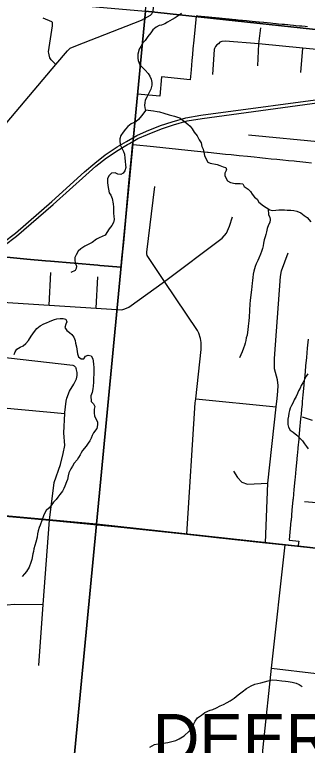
# Model space of a CAD drawing. Extents: x 0 to 34, y 0 to 22.
# Drawn here: x 4.612 to 5.185, y 15.858 to 17.287 of the extents above; entities that cross this region are included whole.
import ezdxf

# ---------------------------------------------------------------- set-up
doc = ezdxf.new("R2010")
doc.units = 0
for name, color, linetype in [('GM_X_City_Street', 7, 'Continuous'), ('GM_X_Corporation', 7, 'Continuous'), ('GM_X_Corporation_Text', 7, 'Continuous'), ('GM_X_County_Road', 7, 'Continuous'), ('GM_X_Minor_River', 7, 'Continuous'), ('GM_X_Section', 7, 'Continuous'), ('GM_X_State_Route', 7, 'Continuous'), ('GM_X_Township_Road', 7, 'Continuous')]:
    doc.layers.add(name, color=color, linetype=linetype)

msp = doc.modelspace()

# ---------------------------------------------------------------- linework, layer by layer
at = {"layer": 'GM_X_City_Street'}
for p, q in [((4.6797, 16.7188), (4.6828, 16.7821)), ((4.7716, 16.7129), (4.7748, 16.774)), ((4.9666, 16.5357), (5.1241, 16.5198))]:
    msp.add_line(p, q, dxfattribs=at)
for points in [[(4.4608, 16.8226), (4.5297, 16.9726), (4.5529, 17.0111), (4.5969, 17.0762), (4.6922, 17.1893), (4.7152, 17.216), (4.7206, 17.2208), (4.7317, 17.2258), (4.8601, 17.2759), (4.8777, 17.2857), (4.8805, 17.2879), (4.8829, 17.2931), (4.8947, 17.4147), (4.8948, 17.4196), (4.8924, 17.4273), (4.8745, 17.4777)], [(4.6922, 17.1893), (4.6836, 17.1979), (4.681, 17.2019), (4.6794, 17.2078), (4.6786, 17.2112), (4.6783, 17.214), (4.6861, 17.2646), (4.6862, 17.2688), (4.6857, 17.2714), (4.6848, 17.2726), (4.6679, 17.2795)], [(4.9492, 16.2709), (4.9656, 16.5273), (4.9666, 16.5357), (4.977, 16.6316), (4.9772, 16.6364), (4.9774, 16.6457), (4.9761, 16.6532), (4.9724, 16.6638), (4.97, 16.6689), (4.9055, 16.7647), (4.8714, 16.8154), (4.8705, 16.8188), (4.8704, 16.8223), (4.8866, 16.9502)], [(4.9055, 16.7647), (5.0183, 16.8494), (5.0265, 16.8591), (5.0329, 16.873), (5.0387, 16.8914)], [(5.1031, 16.2541), (5.1074, 16.3702), (5.1241, 16.5198), (5.1259, 16.536), (5.127, 16.5504), (5.1281, 16.5614), (5.1265, 16.5728), (5.121, 16.5942), (5.1208, 16.6037), (5.1207, 16.6143), (5.1328, 16.7746), (5.1346, 16.7856), (5.1476, 16.8209)], [(4.4692, 16.5288), (4.479, 16.6294), (4.4817, 16.6444), (4.487, 16.6583), (4.4965, 16.674), (4.5079, 16.6919), (4.5148, 16.699), (4.523, 16.7044), (4.5487, 16.7143), (4.5716, 16.7217), (4.5801, 16.7236), (4.5822, 16.7239), (4.5877, 16.7247), (4.6797, 16.7188), (4.7716, 16.7129), (4.822, 16.7097), (4.8278, 16.7114), (4.8354, 16.7146), (4.9055, 16.7647)], [(4.2943, 16.6504), (4.479, 16.6294), (4.7256, 16.6014), (4.7283, 16.6002), (4.7299, 16.5988), (4.7311, 16.5971), (4.7322, 16.5944)], [(4.6594, 16.0139), (4.6677, 16.1332), (4.6802, 16.2985), (4.6894, 16.3715), (4.7017, 16.4073), (4.7071, 16.4287), (4.7098, 16.4442), (4.7082, 16.4686), (4.7098, 16.5065), (4.7099, 16.5084), (4.7124, 16.5307), (4.7139, 16.5364), (4.7193, 16.5503), (4.728, 16.5641), (4.7329, 16.5746), (4.7343, 16.5808), (4.7345, 16.5831), (4.7343, 16.5871), (4.7322, 16.5944)], [(4.4053, 16.4919), (4.4101, 16.529), (4.4105, 16.5305), (4.4117, 16.532), (4.4135, 16.5332), (4.4159, 16.5337), (4.4692, 16.5288), (4.7098, 16.5065)], [(5.0404, 16.394), (5.048, 16.3816), (5.0569, 16.3723), (5.0678, 16.3686), (5.1074, 16.3702)], [(5.1248, 15.6024), (5.1273, 15.6548), (5.1338, 15.7028), (5.1319, 15.7154), (5.1278, 15.7333), (5.1169, 15.77), (5.1005, 15.8252), (5.0989, 15.8352), (5.0982, 15.8419), (5.0981, 15.8476), (5.1001, 15.8669), (5.115, 16.0087), (5.1417, 16.2497)], [(4.2404, 16.1307), (4.2754, 16.1267), (4.2898, 16.1267), (4.3047, 16.1309), (4.3239, 16.1402), (4.357, 16.1583), (4.3696, 16.1622), (4.3878, 16.1628), (4.4476, 16.1575), (4.5335, 16.1498), (4.5463, 16.1468), (4.551, 16.1453), (4.5877, 16.1339), (4.5972, 16.1325), (4.6108, 16.1337), (4.6677, 16.1332)], [(5.115, 16.0087), (5.2031, 15.9981), (5.2335, 15.9944)]]:
    msp.add_lwpolyline(points, dxfattribs=at)
at = {"layer": 'GM_X_Corporation'}
for points in [[(5.1854, 17.2627), (5.1808, 17.2631), (5.1741, 17.2638), (5.1695, 17.2642), (5.1627, 17.2648), (5.1582, 17.2653), (5.1514, 17.2659), (5.1469, 17.2664), (5.1401, 17.267), (5.1356, 17.2675), (5.1288, 17.2681), (5.1243, 17.2686), (5.1175, 17.2692), (5.113, 17.2697), (5.0999, 17.2709), (5.0995, 17.271), (5.0905, 17.2719), (5.0901, 17.2719), (5.0773, 17.2731), (5.0712, 17.2737), (5.0661, 17.2742), (5.0581, 17.275), (5.0547, 17.2753), (5.0449, 17.2762), (5.0434, 17.2764), (5.032, 17.2775), (5.0317, 17.2775), (5.0185, 17.2787), (5.0123, 17.2793), (5.0053, 17.28), (4.9844, 17.2819), (4.9705, 17.2833), (4.9673, 17.2836), (4.9653, 17.2634), (4.9628, 17.2369), (4.9611, 17.2197), (4.9601, 17.2084), (4.959, 17.1971), (4.9572, 17.1786), (4.9553, 17.1593), (4.8995, 17.1646), (4.8959, 17.1269), (4.8522, 17.1312), (4.8518, 17.1282), (4.8447, 17.0549), (4.8437, 17.0437), (4.8426, 17.0323), (4.8411, 17.0162), (4.8356, 16.957), (4.8329, 16.9278), (4.8302, 16.8986), (4.8275, 16.8693), (4.8247, 16.8401), (4.822, 16.8109), (4.8207, 16.7963), (4.8204, 16.7925), (4.7788, 16.7961), (4.7746, 16.7965), (4.7284, 16.8005), (4.6822, 16.8046), (4.6722, 16.8055), (4.6354, 16.8087), (4.5897, 16.8127)], [(4.5897, 16.8127), (4.6354, 16.8087), (4.6722, 16.8055), (4.6822, 16.8046), (4.7284, 16.8005), (4.7746, 16.7965), (4.7788, 16.7961), (4.8204, 16.7925), (4.8207, 16.7963), (4.822, 16.8109), (4.8247, 16.8401), (4.8275, 16.8693), (4.8302, 16.8986), (4.8329, 16.9278), (4.8356, 16.957), (4.8411, 17.0162), (4.8426, 17.0323), (4.8437, 17.0329), (4.8836, 17.0287), (4.9017, 17.0268), (4.9633, 17.0203), (4.9892, 17.0177), (4.9911, 17.0175), (5.0248, 17.0139), (5.036, 17.0128), (5.0518, 17.0112), (5.0678, 17.0096), (5.0806, 17.0083), (5.0919, 17.0072), (5.0975, 17.0066), (5.103, 17.0061), (5.1143, 17.0049), (5.1256, 17.0038), (5.1371, 17.0026), (5.1484, 17.0015), (5.1593, 17.0004), (5.1641, 16.9999), (5.1706, 16.9992), (5.182, 16.9981), (5.1933, 16.9969)], [(5.1867, 16.652), (5.185, 16.6343), (5.1833, 16.6165), (5.1817, 16.5997), (5.1817, 16.5988), (5.18, 16.5811), (5.1784, 16.5649), (5.1782, 16.5622), (5.1764, 16.5434), (5.1751, 16.53), (5.1746, 16.5245), (5.1737, 16.5151), (5.1728, 16.5057), (5.1724, 16.5009), (5.1719, 16.4961), (5.1699, 16.4753), (5.1699, 16.4751), (5.1685, 16.4602), (5.1683, 16.4581), (5.1681, 16.4563), (5.1665, 16.4393), (5.1663, 16.4374), (5.1651, 16.4244), (5.1646, 16.4185), (5.1644, 16.4167), (5.1626, 16.3978), (5.1611, 16.382), (5.1606, 16.3771), (5.1588, 16.3582), (5.157, 16.3396), (5.1569, 16.3378), (5.155, 16.318), (5.1531, 16.2973), (5.153, 16.2971), (5.1495, 16.2596), (5.1495, 16.2594), (5.1498, 16.2594), (5.1683, 16.2574), (5.1679, 16.2537), (5.1673, 16.2479), (5.2654, 16.2371)]]:
    msp.add_lwpolyline(points, dxfattribs=at)
at = {"layer": 'GM_X_County_Road'}
for points in [[(4.2022, 16.3414), (4.2635, 16.3363), (4.528, 16.3119), (4.6802, 16.2985), (4.8142, 16.2854), (4.9492, 16.2709), (4.9902, 16.2664)], [(4.9902, 16.2664), (5.0015, 16.2652), (5.1031, 16.2541), (5.1417, 16.2497), (5.2256, 16.2408)]]:
    msp.add_lwpolyline(points, dxfattribs=at)
at = {"layer": 'GM_X_Minor_River'}
for points in [[(4.9385, 17.289), (4.9322, 17.284), (4.926, 17.2804), (4.9206, 17.2772), (4.9112, 17.2715), (4.9062, 17.2687), (4.8996, 17.2659), (4.895, 17.2654), (4.8888, 17.2622), (4.8825, 17.2568), (4.8785, 17.2512), (4.8729, 17.2439), (4.8676, 17.2357), (4.8625, 17.2306), (4.8588, 17.2243), (4.8556, 17.2191), (4.8533, 17.2093), (4.8533, 17.2013), (4.8539, 17.1967), (4.857, 17.1886), (4.8629, 17.1827), (4.8676, 17.1779), (4.8735, 17.1716), (4.8767, 17.1665), (4.8795, 17.1603), (4.8804, 17.1538), (4.8802, 17.1489), (4.8783, 17.1406), (4.8738, 17.1317), (4.8709, 17.1253), (4.8676, 17.119), (4.8666, 17.1141), (4.8664, 17.1092), (4.8666, 17.1042), (4.8683, 17.0992), (4.8647, 17.0948), (4.8603, 17.0885), (4.8543, 17.0815), (4.8492, 17.0772), (4.8403, 17.073), (4.8333, 17.068), (4.8289, 17.0628), (4.8241, 17.0566), (4.8196, 17.0499), (4.8175, 17.0435), (4.818, 17.0378)], [(4.8678, 17.1006), (4.8835, 17.0982), (4.891, 17.0971), (4.8956, 17.0962), (4.9042, 17.0939), (4.9147, 17.0904), (4.9249, 17.0881), (4.9309, 17.086), (4.9354, 17.085), (4.942, 17.0794), (4.9512, 17.0722), (4.9557, 17.0686), (4.9596, 17.0631), (4.9632, 17.0569), (4.9694, 17.0498), (4.9732, 17.042), (4.9768, 17.0362), (4.9784, 17.0289), (4.9809, 17.0238), (4.9825, 17.0177), (4.9838, 17.0112), (4.9869, 17.0038), (4.9901, 16.9984), (4.995, 16.9963), (5.0086, 16.9934), (5.0138, 16.9917), (5.0205, 16.9887), (5.0251, 16.9878), (5.0268, 16.9831), (5.0235, 16.9764), (5.0236, 16.9711), (5.0286, 16.9614), (5.0345, 16.9581), (5.0436, 16.9566), (5.0535, 16.9562), (5.0587, 16.9556), (5.0612, 16.9505), (5.069, 16.9453), (5.0734, 16.9405), (5.0773, 16.9354), (5.0817, 16.9299), (5.0868, 16.9259), (5.09, 16.9201), (5.0992, 16.9125), (5.1044, 16.9092), (5.1115, 16.9047), (5.1171, 16.9034), (5.1232, 16.9043), (5.1293, 16.9048), (5.1339, 16.9049), (5.1404, 16.9051), (5.1453, 16.9045), (5.1525, 16.9042), (5.1585, 16.9035), (5.1646, 16.9022), (5.172, 16.8992), (5.1787, 16.894), (5.185, 16.8899), (5.1919, 16.8816)], [(4.818, 17.0378), (4.8189, 17.0306), (4.8224, 17.0243), (4.8253, 17.0189), (4.827, 17.0139), (4.8274, 17.0059), (4.8283, 16.9998), (4.8288, 16.9925), (4.8297, 16.9875), (4.8279, 16.9811), (4.8244, 16.9767), (4.8197, 16.9739), (4.814, 16.9749), (4.8084, 16.9774), (4.8012, 16.9766), (4.7968, 16.9718), (4.7935, 16.9662), (4.7936, 16.9582), (4.7941, 16.9525), (4.797, 16.9383), (4.8002, 16.9333), (4.803, 16.9271), (4.8045, 16.9167), (4.8054, 16.9099), (4.8055, 16.9045), (4.8057, 16.8977), (4.8062, 16.8927), (4.8067, 16.8859), (4.8053, 16.8802), (4.8021, 16.8743), (4.7969, 16.868), (4.7892, 16.8554), (4.7834, 16.8526), (4.7772, 16.8502), (4.7721, 16.8474), (4.7635, 16.8409), (4.7558, 16.837), (4.7492, 16.8339), (4.7414, 16.8289), (4.7359, 16.8238), (4.7322, 16.8171), (4.7297, 16.8115), (4.7294, 16.8054), (4.7307, 16.8001), (4.7332, 16.795), (4.7326, 16.7905), (4.7302, 16.786), (4.7217, 16.7822)], [(5.1086, 16.9066), (5.1092, 16.8953), (5.1113, 16.8907), (5.1122, 16.8861), (5.1116, 16.8804), (5.1092, 16.8756), (5.1066, 16.8684), (5.1052, 16.862), (5.1039, 16.8564), (5.1025, 16.8519), (5.1008, 16.8463), (5.0994, 16.8399), (5.0984, 16.8342), (5.0971, 16.8293), (5.0953, 16.8237), (5.0932, 16.8181), (5.0899, 16.8106), (5.0878, 16.8061), (5.0849, 16.7994), (5.0831, 16.7938), (5.0801, 16.7852), (5.0791, 16.7791), (5.0781, 16.7723), (5.0775, 16.7666), (5.0773, 16.7613), (5.0763, 16.7549), (5.0757, 16.7485), (5.0751, 16.7439), (5.0741, 16.7383), (5.0735, 16.7334), (5.0729, 16.7277), (5.0723, 16.7212), (5.0713, 16.6951), (5.0706, 16.6879), (5.07, 16.6829), (5.0694, 16.6773), (5.0688, 16.6705), (5.0678, 16.6659), (5.0669, 16.6599), (5.0655, 16.6546), (5.0649, 16.6493), (5.0632, 16.6445), (5.0619, 16.6396), (5.0598, 16.6347), (5.0572, 16.6272), (5.0547, 16.6216), (5.0525, 16.6153)], [(4.6109, 16.6218), (4.613, 16.6271), (4.6162, 16.6322), (4.6228, 16.6362), (4.6283, 16.6393), (4.6337, 16.6433), (4.6389, 16.6492), (4.6442, 16.6581), (4.651, 16.6673), (4.655, 16.6728), (4.6621, 16.6779), (4.6691, 16.6817), (4.6741, 16.6842), (4.6799, 16.6866), (4.6849, 16.6883), (4.6896, 16.6904), (4.6946, 16.6921), (4.701, 16.6926), (4.7068, 16.6927), (4.712, 16.691), (4.7137, 16.686), (4.712, 16.6811), (4.7102, 16.6747), (4.7138, 16.6692), (4.719, 16.6648), (4.7238, 16.6612), (4.7274, 16.6561), (4.7301, 16.6496), (4.7311, 16.6442), (4.7327, 16.6369), (4.7342, 16.6281), (4.7348, 16.6231), (4.7369, 16.6177), (4.7424, 16.6133), (4.747, 16.6139), (4.7506, 16.6187), (4.7556, 16.6208), (4.7616, 16.6194), (4.7652, 16.6135), (4.766, 16.604), (4.7668, 16.5963), (4.767, 16.5914), (4.7661, 16.5679), (4.7654, 16.5603), (4.7652, 16.555), (4.7637, 16.5478), (4.7612, 16.5415), (4.7619, 16.5304), (4.7663, 16.5253), (4.7691, 16.5202), (4.7674, 16.515), (4.7675, 16.5074), (4.7684, 16.502), (4.7708, 16.4962), (4.774, 16.4907), (4.7742, 16.4843), (4.7727, 16.4771), (4.7663, 16.469), (4.7635, 16.4638), (4.7614, 16.4586), (4.7589, 16.4534), (4.756, 16.4489), (4.752, 16.4426), (4.7448, 16.4346), (4.7424, 16.4301), (4.7403, 16.4256), (4.7371, 16.4204)], [(5.1859, 16.5842), (5.183, 16.5794), (5.1789, 16.572), (5.176, 16.5664), (5.1732, 16.5612), (5.1711, 16.5563), (5.1678, 16.5508), (5.1657, 16.5459), (5.1632, 16.5399), (5.1595, 16.5333), (5.1571, 16.5284), (5.1542, 16.5225), (5.1517, 16.5169), (5.1503, 16.5124), (5.149, 16.5071), (5.148, 16.5018), (5.147, 16.4958), (5.1466, 16.4851), (5.1479, 16.4798), (5.1515, 16.4743), (5.1574, 16.4699), (5.1644, 16.4643), (5.1692, 16.4595), (5.1757, 16.4531), (5.1797, 16.4473), (5.1837, 16.4425), (5.1865, 16.4379)], [(4.7371, 16.4204), (4.7342, 16.416), (4.7283, 16.4098), (4.7254, 16.4038), (4.7221, 16.3983), (4.718, 16.3908), (4.7167, 16.3848), (4.7153, 16.378), (4.7131, 16.3728), (4.7102, 16.3649), (4.7081, 16.3601), (4.7052, 16.3549), (4.7004, 16.3486), (4.6964, 16.3431), (4.6928, 16.3387), (4.688, 16.3332), (4.6836, 16.3269), (4.6785, 16.3218), (4.6737, 16.3174), (4.6709, 16.3126), (4.668, 16.3066), (4.6653, 16.2972), (4.6616, 16.2883), (4.6599, 16.2838), (4.6577, 16.2774), (4.6567, 16.2714), (4.6557, 16.2649), (4.653, 16.2552), (4.6512, 16.2484), (4.6495, 16.2424), (4.6485, 16.2371), (4.6472, 16.2322), (4.6452, 16.2213), (4.6435, 16.2157), (4.6401, 16.2063), (4.6348, 16.1981), (4.6312, 16.1934), (4.6264, 16.1879)], [(4.8763, 15.8544), (4.886, 15.8593), (4.8929, 15.8609), (4.899, 15.8614), (4.9116, 15.8636), (4.9277, 15.8675), (4.9339, 15.8706), (4.9437, 15.8767), (4.9535, 15.8854), (4.9587, 15.8913), (4.9628, 15.9002), (4.9653, 15.9054), (4.9697, 15.9117), (4.9775, 15.9167), (4.9842, 15.9221), (4.9946, 15.9266), (5, 15.9279), (5.007, 15.9311), (5.014, 15.9349), (5.0209, 15.9377), (5.0283, 15.9416), (5.0341, 15.9451), (5.0416, 15.9505), (5.0498, 15.957), (5.0576, 15.9628), (5.0662, 15.9689), (5.0748, 15.9746), (5.0822, 15.9777), (5.094, 15.9803), (5.1083, 15.9842), (5.1163, 15.9858), (5.1254, 15.9854), (5.1352, 15.9843), (5.1421, 15.9836), (5.1477, 15.983), (5.1553, 15.9815), (5.1632, 15.9797), (5.1692, 15.9771), (5.1751, 15.9731)]]:
    msp.add_lwpolyline(points, dxfattribs=at)
at = {"layer": 'GM_X_Section'}
for points in [[(4.9604, 18.3048), (5.9584, 18.214), (5.8553, 17.1871), (4.8678, 17.2936)], [(3.8576, 17.382), (4.8678, 17.2936), (4.7724, 16.2904), (3.757, 16.3827)], [(4.8678, 17.2936), (5.8553, 17.1871), (5.7568, 16.1828), (4.7724, 16.2904)], [(3.757, 16.3827), (4.7724, 16.2904), (4.6754, 15.283), (3.6629, 15.373)], [(4.7724, 16.2904), (5.7568, 16.1828), (5.6569, 15.1646), (4.6754, 15.283)]]:
    msp.add_lwpolyline(points, close=True, dxfattribs=at)
at = {"layer": 'GM_X_State_Route'}
for points in [[(4.5892, 16.841), (4.6134, 16.8592), (4.6849, 16.9215), (4.7489, 16.979), (4.7686, 16.9961), (4.7893, 17.0125), (4.8125, 17.0279), (4.8307, 17.0386), (4.8508, 17.0502), (4.87, 17.0586), (4.8974, 17.0695), (4.9206, 17.077), (4.9472, 17.0847), (4.9766, 17.0897), (5.2498, 17.1266), (5.2742, 17.1303), (5.2985, 17.1356), (5.3196, 17.1406), (5.3435, 17.1489), (5.3749, 17.1617), (5.4352, 17.189), (5.5481, 17.2395), (5.6495, 17.2854), (5.6827, 17.2995)], [(4.8365, 17.0345), (4.8531, 17.0441), (4.8722, 17.0525), (4.8996, 17.0634), (4.9229, 17.0709), (4.9494, 17.0786), (4.9788, 17.0836), (5.2521, 17.1205), (5.2764, 17.1242), (5.3008, 17.1294), (5.3218, 17.1345), (5.3458, 17.1428), (5.3771, 17.1555), (5.4382, 17.1834), (5.5449, 17.231)], [(4.5622, 16.8173), (4.5728, 16.823), (4.5915, 16.8349), (4.6156, 16.8531), (4.6871, 16.9154), (4.7512, 16.9728), (4.7709, 16.99), (4.7915, 17.0064), (4.8148, 17.0218), (4.833, 17.0325), (4.8365, 17.0345)]]:
    msp.add_lwpolyline(points, dxfattribs=at)
at = {"layer": 'GM_X_Township_Road'}
for p, q in [((5.1721, 17.1733), (5.1761, 17.2208)), ((5.4389, 17.0147), (5.07, 17.051))]:
    msp.add_line(p, q, dxfattribs=at)
for points in [[(5.0879, 17.1863), (5.0903, 17.2295), (5.0941, 17.2607)], [(5.3292, 17.2061), (5.1761, 17.2208), (5.0903, 17.2295), (5.0243, 17.2349), (5.0179, 17.234), (5.0139, 17.2325), (5.0108, 17.2296), (5.008, 17.2272), (5.0051, 17.224), (5.0029, 17.2201), (5.0026, 17.2182), (4.9996, 17.1692)], [(5.1749, 16.5001), (5.1944, 16.4937)], [(5.1798, 16.3346), (5.2666, 16.3278), (5.3742, 16.3135)]]:
    msp.add_lwpolyline(points, dxfattribs=at)

# ---------------------------------------------------------------- texts
at = {"layer": 'GM_X_Corporation_Text'}
msp.add_text('DEER', height=0.0947, rotation=0, dxfattribs=at).set_placement((4.8823, 15.8247))

doc.saveas('drawing.dxf')
